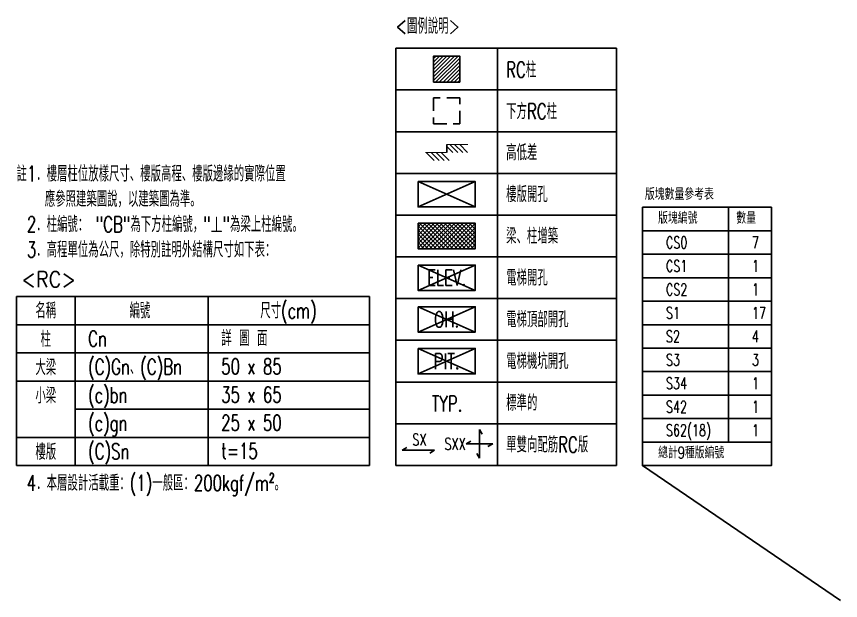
# Model space of a CAD drawing. Header units: millimetres. Extents: x -3377 to 119122, y -22007 to 15479.
# Drawn here: x 69500 to 72662, y -22007 to -19768 of the extents above; entities that cross this region are included whole.
import ezdxf
from ezdxf.enums import TextEntityAlignment as Align

# ---------------------------------------------------------------- set-up
doc = ezdxf.new("R2010")
doc.units = ezdxf.units.MM
doc.header["$LTSCALE"] = 150
doc.header["$MEASUREMENT"] = 0
doc.linetypes.add('HIDDEN', pattern=[0.375, 0.25, -0.125])
for name, color, linetype in [('NOTE2', 2, 'Continuous'), ('S-AXI', 1, 'Continuous'), ('S-AXIS', 1, 'Continuous'), ('S-COL', 7, 'Continuous'), ('S-COLB', 4, 'HIDDEN'), ('S-HATCHCOL', 13, 'Continuous'), ('S-OPEN', 13, 'Continuous'), ('S-SLAB', 5, 'Continuous'), ('S-TAB', 4, 'Continuous'), ('S-TEXT', 2, 'Continuous'), ('S-THIN', 201, 'Continuous'), ('SLAB', 7, 'Continuous'), ('TEXT', 2, 'Continuous')]:
    doc.layers.add(name, color=color, linetype=linetype)
doc.styles.add('4C', font='romans.shx', dxfattribs={"width": 0.9, "height": 52.5, "bigfont": '1lsp.shx'})
doc.styles.add('CS4', font='romans.shx', dxfattribs={"width": 0.7, "height": 45, "bigfont": 'lsp.shx'})

# ---------------------------------------------------------------- blocks, each defined once
blk = doc.blocks.new('圖例說明')
at = {"layer": 'S-HATCHCOL'}
h = blk.add_hatch(dxfattribs=at)
h.set_pattern_fill('ANSI31', color=256, scale=60, style=0)
h.set_pattern_definition([(45, (1.3676, 481.526), (-5.3033, 5.3033), [])])
h.paths.add_polyline_path([(109.2, 1102.5), (184.2, 1102.5), (184.2, 1177.5), (109.2, 1177.5)])
h = blk.add_hatch(dxfattribs=at)
h.set_pattern_fill('ANSI37', color=256, scale=67.5)
h.set_pattern_definition([(45, (-92186.061, -6241.679), (-5.9662135, 5.9662135), []), (135, (-92186.061, -6241.679), (-5.9662135, -5.9662135), [])])
h.paths.add_polyline_path([(64.3, 696.5), (229, 696.5), (229, 623.5), (64.3, 623.5)])
at = {"layer": 'S-COL'}
blk.add_lwpolyline([(109.2, 1102.5), (184.2, 1102.5), (184.2, 1177.5), (109.2, 1177.5)], close=True, dxfattribs=at)
at = {"layer": 'S-COLB'}
blk.add_lwpolyline([(109.2, 982.5), (184.2, 982.5), (184.2, 1057.5), (109.2, 1057.5)], close=True, dxfattribs=at)
at = {"layer": 'S-OPEN'}
for p, q in [((64.3, 816.5), (229, 743.5)), ((229, 816.5), (64.3, 743.5)), ((64.3, 576.5), (229, 503.5)), ((229, 576.5), (64.3, 503.5)), ((64.3, 456.5), (229, 383.5)), ((229, 456.5), (64.3, 383.5)), ((64.3, 336.5), (229, 263.5)), ((229, 336.5), (64.3, 263.5))]:
    blk.add_line(p, q, dxfattribs=at)
at = {"layer": 'S-SLAB'}
for points in [[(64.3, 816.5), (229, 816.5), (229, 743.5), (64.3, 743.5)], [(64.3, 696.5), (229, 696.5), (229, 623.5), (64.3, 623.5)], [(64.3, 576.5), (229, 576.5), (229, 503.5), (64.3, 503.5)], [(64.3, 456.5), (229, 456.5), (229, 383.5), (64.3, 383.5)], [(64.3, 336.5), (229, 336.5), (229, 263.5), (64.3, 263.5)]]:
    blk.add_lwpolyline(points, close=True, dxfattribs=at)
at = {"layer": 'S-TAB'}
for p, q in [((0, 1200), (635.3, 1200)), ((0, 1200), (0, 0)), ((293.3, 1200), (293.3, 0)), ((635.3, 1200), (635.3, 0)), ((0, 1080), (635.3, 1080)), ((0, 960), (635.3, 960)), ((0, 840), (635.3, 840)), ((0, 720), (635.3, 720)), ((0, 600), (635.3, 600)), ((0, 480), (635.3, 480)), ((0, 360), (635.3, 360)), ((0, 240), (635.3, 240)), ((0, 120), (635.3, 120)), ((0, 0), (635.3, 0))]:
    blk.add_line(p, q, dxfattribs=at)
at = {"layer": 'S-THIN'}
for p, q in [((146.7, 923), (146.7, 900)), ((146.7, 917.4), (164.3, 899.7)), ((155.4, 923), (178.4, 900)), ((169.7, 923), (192.8, 900)), ((184.1, 923), (207.1, 900)), ((87.8, 900), (111.1, 876.7)), ((102.2, 900), (125.2, 877)), ((116.5, 900), (139.6, 877)), ((130.9, 900), (153.9, 877))]:
    blk.add_line(p, q, dxfattribs=at)
at = {"layer": 'S-THIN', "const_width": 2.54}
for points in [[(207.8, 923), (146.7, 923)], [(85.5, 900), (146.7, 900)]]:
    blk.add_lwpolyline(points, dxfattribs=at)
at = {"layer": 'SLAB', "color": 1}
for p, q in [((240.9, 20.9), (240.9, 104)), ((279.1, 62.4), (202.7, 62.4)), ((112, 43.7), (18.8, 43.7))]:
    blk.add_line(p, q, dxfattribs=at)
for points in [[(240.9, 104), (248.7, 90.5)], [(18.8, 43.7), (32.3, 51.5)], [(202.7, 62.4), (216.2, 70.2)], [(265.6, 54.6), (279.1, 62.4)], [(98.5, 35.9), (112, 43.7)], [(233.1, 34.4), (240.9, 20.9)]]:
    blk.add_lwpolyline(points, dxfattribs=at)
at = {"layer": 'S-TEXT', "style": 'CS4', "width": 0.7}
for s, p in [('<圖例說明>', (0, 1263.9)), ('RC柱', (317.9, 1138.5)), ('下方RC柱', (317.9, 1018.5)), ('高低差', (317.9, 900)), ('樓版開孔', (317.9, 780)), ('梁、柱增築', (317.9, 660)), ('電梯開孔', (317.9, 540)), ('電梯頂部開孔', (317.9, 420)), ('電梯機坑開孔', (317.9, 300)), ('TYP.', (104.1, 178.1)), ('標準的', (317.9, 180)), ('單雙向配筋RC版', (317.9, 60))]:
    blk.add_text(s, height=45, dxfattribs=at).set_placement(p, align=Align.MIDDLE_LEFT)
for s, p in [('ELEV.', (146.7, 540)), ('OH.', (146.7, 420)), ('PIT.', (146.7, 300))]:
    blk.add_text(s, height=45, dxfattribs=at).set_placement(p, align=Align.MIDDLE)
at = {"layer": 'SLAB', "color": 2, "style": 'CS4', "width": 0.7}
for s, p in [('SX', (68.1, 74.5)), ('SXX', (171, 62.1))]:
    blk.add_text(s, height=33.75, dxfattribs=at).set_placement(p, align=Align.MIDDLE_CENTER)

msp = doc.modelspace()

# ---------------------------------------------------------------- linework, layer by layer
at = {"layer": 'DEFPOINTS'}
msp.add_lwpolyline([(71902.4, -21489.51), (72662.4, -22007.18)], dxfattribs=at)
at = {"layer": 'S-AXI'}
msp.add_lwpolyline([(71902.4, -20499.51), (72397.4, -20499.51), (72397.4, -21489.51), (71902.4, -21489.51)], close=True, dxfattribs=at)
at = {"layer": 'S-AXIS'}
for p, q in [((72232.4, -20499.51), (72232.4, -21399.51)), ((71902.4, -20589.51), (72397.4, -20589.51)), ((71902.4, -20679.51), (72397.4, -20679.51)), ((71902.4, -20769.51), (72397.4, -20769.51)), ((71902.4, -20859.51), (72397.4, -20859.51)), ((71902.4, -20949.51), (72397.4, -20949.51)), ((71902.4, -21039.51), (72397.4, -21039.51)), ((71902.4, -21129.51), (72397.4, -21129.51)), ((71902.4, -21219.51), (72397.4, -21219.51)), ((71902.4, -21309.51), (72397.4, -21309.51)), ((71902.4, -21399.51), (72397.4, -21399.51))]:
    msp.add_line(p, q, dxfattribs=at)
at = {"layer": 'S-TAB'}
for p, q in [((69499.9, -20841.51), (70855.3, -20841.51)), ((69499.9, -20841.51), (69499.9, -21489.51)), ((69724.9, -20841.51), (69724.9, -21489.51)), ((70235.69, -20841.51), (70235.69, -21489.51)), ((70855.3, -20841.51), (70855.3, -21489.51)), ((69499.9, -20949.51), (70855.3, -20949.51)), ((69499.9, -21057.51), (70855.3, -21057.51)), ((69499.9, -21165.51), (70855.3, -21165.51)), ((69724.9, -21273.51), (70855.3, -21273.51)), ((69499.9, -21381.51), (70855.3, -21381.51)), ((69499.9, -21489.51), (70855.3, -21489.51))]:
    msp.add_line(p, q, dxfattribs=at)

# ---------------------------------------------------------------- block references
at = {"layer": 'S-TEXT', "xscale": 1.333333333333333, "yscale": 1.333333333333333, "zscale": 1.333333333333333}
msp.add_blockref('圖例說明', (70955.3, -21489.51), dxfattribs=at)

# ---------------------------------------------------------------- texts
at = {"layer": 'NOTE2', "style": '4C', "width": 0.9}
msp.add_text('<RC>', height=60, dxfattribs=at).set_placement((69623.51, -20775.8), align=Align.MIDDLE_CENTER)
at = {"layer": 'S-TEXT', "linetype": 'Continuous', "style": 'CS4', "width": 0.7}
for s, p in [('註1．樓層柱位放樣尺寸、樓版高程、樓版邊緣的實際位置', (69499.9, -20400.67)), ('\u3000\u3000 應參照建築圖說，以建築圖為準。', (69499.9, -20497.62)), ('\u30002．柱編號： "CB"為下方柱編號，"⊥"為梁上柱編號。', (69499.9, -20594.56)), ('\u30003．高程單位為公尺，除特別註明外結構尺寸如下表：', (69499.9, -20691.51)), ('\u30004．本層設計活載重：(1)一般區：200kgf/m²。', (69499.9, -21586.45))]:
    msp.add_text(s, height=60, dxfattribs=at).set_placement(p)
at = {"layer": 'S-TEXT', "style": 'CS4', "width": 0.7}
for s, p in [('版塊數量參考表', (71911.67, -20470.97)), ('版塊編號', (71962.4, -20562.51)), ('數量', (72262.4, -20562.51)), ('總計9種版編號', (71962.4, -21462.51))]:
    msp.add_text(s, height=45, dxfattribs=at).set_placement(p)
for s, p in [('名稱', (69612.4, -20895.51)), ('編號', (69973.48, -20895.51)), ('尺寸(cm)', (70543.85, -20895.51)), ('柱', (69612.4, -21005.37)), ('大梁', (69612.4, -21113.37)), ('小梁', (69612.4, -21221.37)), ('樓版', (69612.4, -21437.37))]:
    msp.add_text(s, height=60, dxfattribs=at).set_placement(p, align=Align.MIDDLE_CENTER)
for s, p in [('詳 圖 面', (70285.69, -21001.84)), ('Cn', (69774.9, -21002.99)), ('(C)Gn、(C)Bn', (69774.9, -21110.99)), ('50 x 85', (70285.69, -21109.84)), ('(c)bn', (69774.9, -21218.99)), ('35 x 65', (70285.69, -21217.84)), ('(c)gn', (69774.9, -21326.99)), ('25 x 50', (70285.69, -21325.84)), ('(C)Sn', (69774.9, -21434.99)), ('t=15', (70285.69, -21433.84))]:
    msp.add_text(s, height=60, dxfattribs=at).set_placement(p, align=Align.MIDDLE_LEFT)
at = {"layer": 'TEXT', "style": 'CS4', "width": 0.7}
for s, p in [('CS0', (71992.4, -20657.01)), ('7', (72322.4, -20657.01)), ('CS1', (71992.4, -20747.01)), ('1', (72322.4, -20747.01)), ('CS2', (71992.4, -20837.01)), ('1', (72322.4, -20837.01)), ('S1', (71992.4, -20927.01)), ('17', (72322.4, -20927.01)), ('S2', (71992.4, -21017.01)), ('4', (72322.4, -21017.01)), ('S3', (71992.4, -21107.01)), ('3', (72322.4, -21107.01)), ('S34', (71992.4, -21197.01)), ('1', (72322.4, -21197.01)), ('S42', (71992.4, -21287.01)), ('1', (72322.4, -21287.01)), ('S62(18)', (71992.4, -21377.01)), ('1', (72322.4, -21377.01))]:
    msp.add_text(s, height=45, dxfattribs=at).set_placement(p)

doc.saveas('drawing.dxf')
